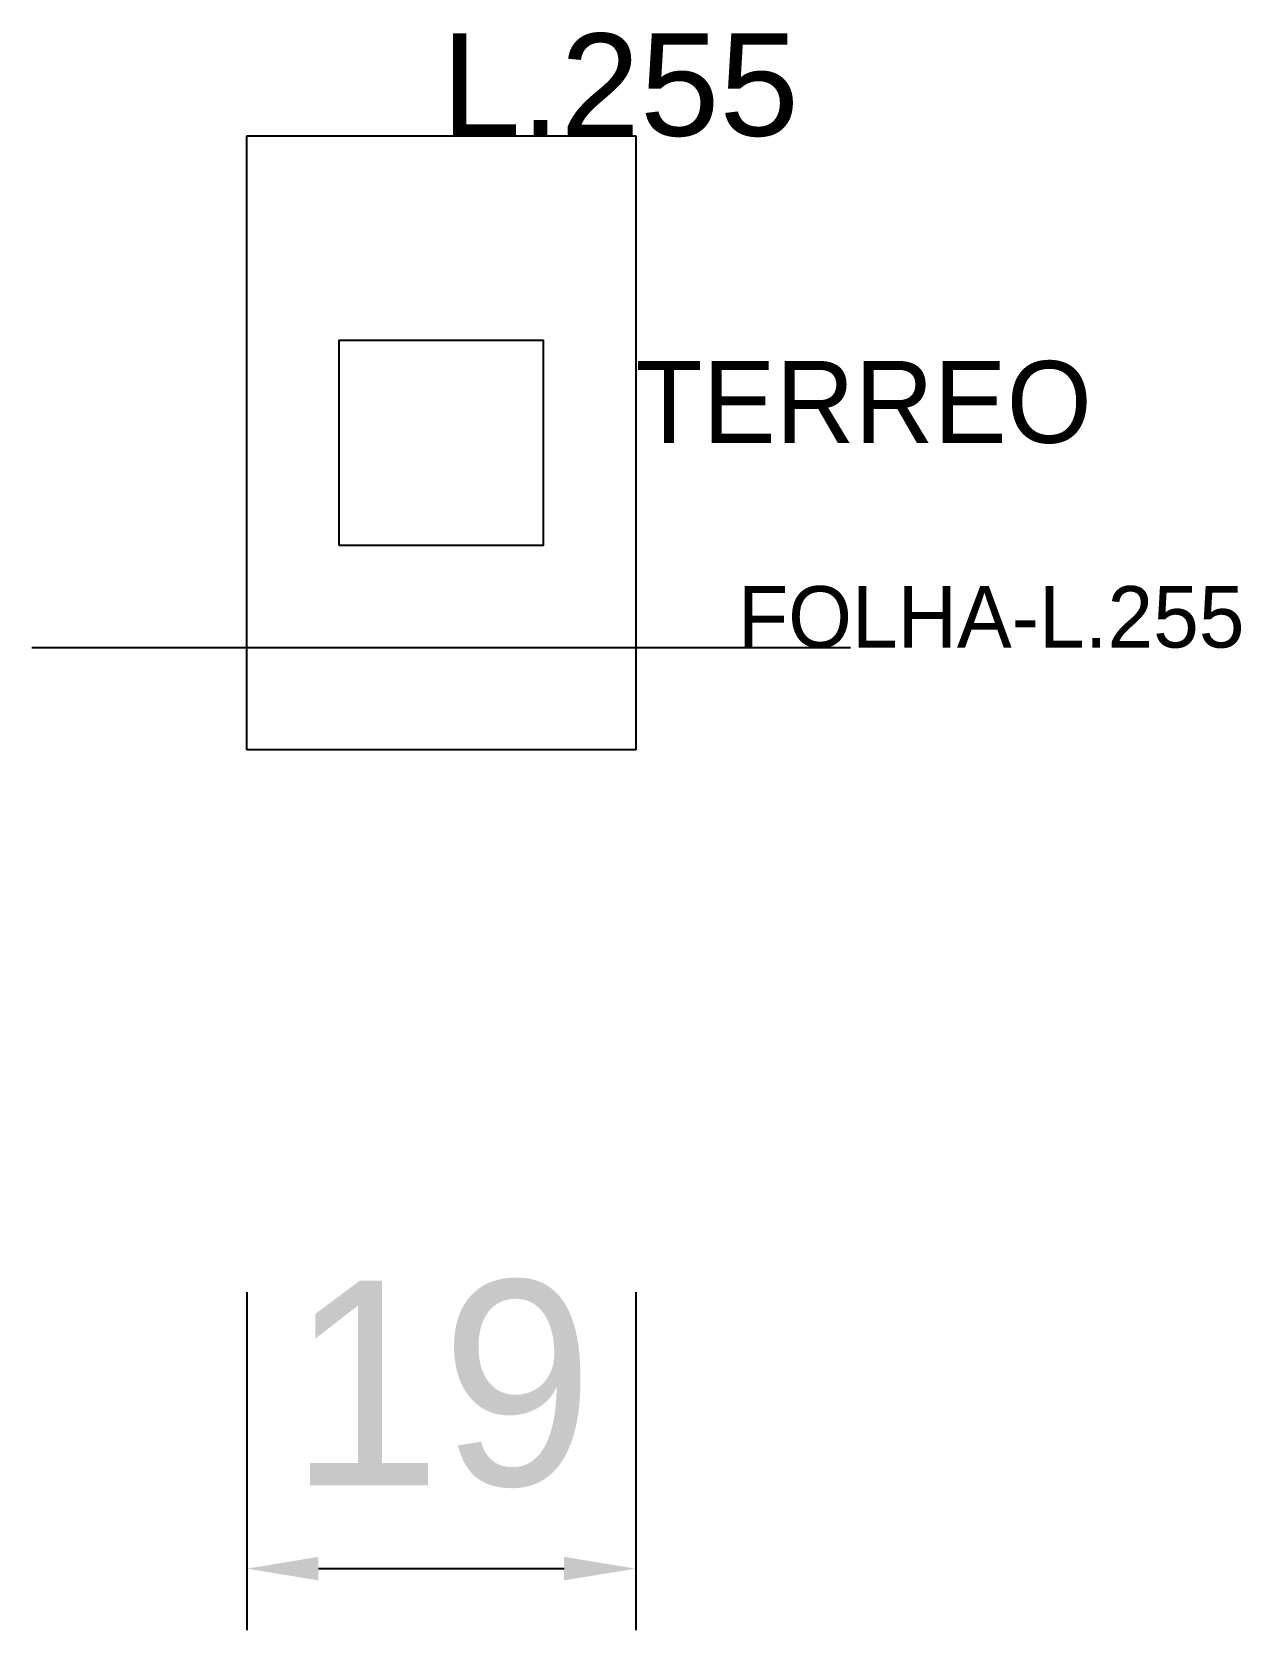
# Model space of a CAD drawing. Header units: metres. Extents: x 211.7 to 270.8, y 128.5 to 206.6.
import ezdxf

# ---------------------------------------------------------------- set-up
doc = ezdxf.new("R2010")
doc.units = ezdxf.units.M
for name, color, linetype in [('COTA', 241, 'CONTINUOUS'), ('FOLHA', 255, 'CONTINUOUS'), ('Hachura', 251, 'CONTINUOUS'), ('NOMENCLATURA', 7, 'CONTINUOUS'), ('Nível', 160, 'CONTINUOUS'), ('Painéis', 200, 'CONTINUOUS'), ('Pilares', 5, 'CONTINUOUS'), ('SARR_2.2x7', 40, 'CONTINUOUS')]:
    doc.layers.add(name, color=color, linetype=linetype)
doc.styles.add('ARIAL', font='Arial.ttf')
doc.dimstyles.new('EZ DXF', dxfattribs={"dimtxt": 10, "dimasz": 3.5, "dimexe": 3, "dimexo": 1.5, "dimgap": 1, "dimtad": 1, "dimdec": 1, "dimdsep": 46, "dimcen": 2.5, "dimazin": 3, "dimtfac": 1, "dimtmove": 0, "dimatfit": 3})

msp = doc.modelspace()

# ---------------------------------------------------------------- hatches: boundary and pattern name
at = {"layer": 'Hachura'}
h = msp.add_hatch(dxfattribs=at)
h.set_pattern_fill('ANSI31', scale=50)
h.paths.add_polyline_path([(241.2, 201.5), (241.2, 171.5), (222.2, 171.5), (222.2, 201.5)])
h = msp.add_hatch(dxfattribs=at)
h.set_pattern_fill('ANSI31', scale=50)
h.paths.add_polyline_path([(241.2, 201.5), (241.2, 171.5), (222.2, 171.5), (222.2, 201.5)])

# ---------------------------------------------------------------- linework, layer by layer
at = {"layer": 'Painéis', "color": 200}
for p, q in [((222.2, 171.5), (222.2, 201.5)), ((222.2, 201.5), (241.2, 201.5)), ((222.2, 171.5), (222.2, 201.5)), ((222.2, 201.5), (241.2, 201.5)), ((241.2, 201.5), (241.2, 171.5)), ((241.2, 201.5), (241.2, 171.5)), ((241.2, 171.5), (222.2, 171.5)), ((241.2, 171.5), (222.2, 171.5))]:
    msp.add_line(p, q, dxfattribs=at)
at = {"layer": 'Pilares'}
msp.add_lwpolyline([(226.7, 181.5), (236.7, 181.5), (236.7, 191.5), (226.7, 191.5)], close=True, dxfattribs=at)
msp.add_lwpolyline([(226.7, 181.5), (236.7, 181.5), (236.7, 191.5), (226.7, 191.5)], close=True, dxfattribs=at)
at = {"layer": 'SARR_2.2x7'}
msp.add_line((211.7, 176.5), (251.7, 176.5), dxfattribs=at)
msp.add_line((211.7, 176.5), (251.7, 176.5), dxfattribs=at)

# ---------------------------------------------------------------- texts
at = {"layer": 'FOLHA'}
msp.add_text('FOLHA-L.255', height=3, dxfattribs=at).set_placement((246.2, 176.5))
msp.add_text('FOLHA-L.255', height=3, dxfattribs=at).set_placement((246.2, 176.5))
at = {"layer": 'NOMENCLATURA', "insert": (231.7, 206.5), "char_height": 5, "attachment_point": 1, "style": 'ARIAL'}
msp.add_mtext('L.255', dxfattribs=at)
msp.add_mtext('L.255', dxfattribs=at)
at = {"layer": 'Nível'}
msp.add_text('TERREO', height=4, dxfattribs=at).set_placement((241.2, 186.5))
msp.add_text('TERREO', height=4, dxfattribs=at).set_placement((241.2, 186.5))

# ---------------------------------------------------------------- dimensions: what is measured, and where the dimension line sits
at = {"layer": 'COTA'}
msp.add_linear_dim(base=(222.2, 131.5), p1=(222.2, 146.5), p2=(241.2, 146.5), dimstyle='EZ DXF', dxfattribs=at).render()
msp.add_linear_dim(base=(222.2, 131.5), p1=(222.2, 146.5), p2=(241.2, 146.5), dimstyle='EZ DXF', dxfattribs=at).render()

doc.saveas('drawing.dxf')
